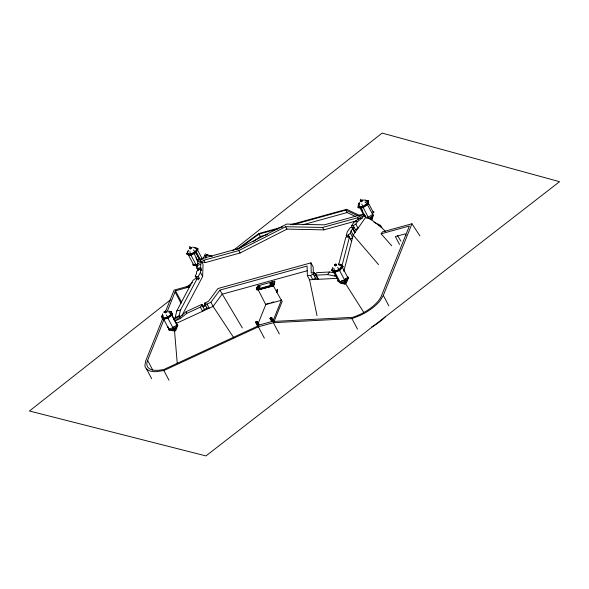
<?xml version="1.0" encoding="UTF-8"?>
<svg xmlns="http://www.w3.org/2000/svg" width="589" height="589" viewBox="0 0 589 589"><rect width="100%" height="100%" fill="white"/><g stroke="black" fill="none" stroke-linecap="round" stroke-linejoin="round"><path stroke-width="0.88" d="M168.675 311.014L170.552 311.993L171.215 314.187L167.482 317.243L163.094 318.112L163.109 315.571M359.187 204.044L359.246 202.241M198.206 270.712L196.748 267.966L197.963 260.846L201.784 261.914L203.058 264.314L202.638 276.499L181.832 315.792M195.246 276.064L196.431 276.896L198.272 276.484L200.451 272.376L200.569 268.908L198.618 269.688L196.623 271.507L196.549 273.598L195.246 276.064L196.697 278.818M200.569 268.908L201.482 270.623L201.534 269.166L200.621 267.443L200.731 264.233L201.784 261.914M362.434 200.142L365.342 200.017L367.359 201.055L366.969 203.698L362.691 206.511L358.797 206.687L358.959 204.214M162.623 313.937L162.439 315.91L163.094 318.112M187.788 250.988L187.523 253.314L190.394 254.117L195.084 251.878L196.917 248.838L192.655 247.049M332.719 267.494L332.454 269.674L334.361 271.168L339.073 269.512L341.863 266.361L338.314 263.909M365.857 200.628L368.177 200.518L368.537 201.21L368.073 204.354L362.979 207.703L358.348 207.91L357.979 207.225L358.443 204.081L359.901 203.124M358.797 206.687L359.054 204.928M368.073 204.354L367.713 203.661L368.177 200.518M367.72 201.747L372.999 211.716L372.609 214.352L368.331 217.172L365.681 217.289L353.216 235.092L343.777 271.345M173.954 319.717L175.235 317.302L176.81 310.889L193.015 280.276L195.511 278.626L197.359 278.214L198.265 279.937L199.185 278.207L198.272 276.484M174.204 319.96L179.152 315.535L180.492 310.064L197.359 278.214M367.33 204.383L372.609 214.352L373.595 215.037L368.824 218.416L363.052 207.195M338.697 264.748L345.861 237.242L347.797 236.609L349.432 237.109L342.099 265.249M346.884 236.8L346.273 235.652L347.26 231.867L350.234 227.612L351.972 227.369L355.005 232.537L353.312 229.894M346.273 235.652L348.209 235.018L350.44 233.244L351.029 230.969L352.818 228.407M279.355 334.007L273.355 322.684L351.935 318.62L360.313 315.351A29.73 12.848 -27.9 0 0 380.222 300.515L383.306 295.391L411.947 223.768L419.891 235.858M162.807 318.296L145.674 360.991L144.887 365.474A29.73 12.848 -27.9 0 0 156.343 371.652L163.86 370.533L258.372 326.821L264.365 338.145M165.546 311.463L174.108 290.112L190.748 285.525M152.742 370.083L147.603 360.372L163.875 319.82M166.93 312.214L175.529 290.782L189.687 286.872M258.645 285.643L274.739 281.196L273.539 285.253L256.922 289.84L256.303 289.361L257.695 285.901M257.57 286.593L257.783 286.07L256.981 287.55L257.489 288.507L259.594 287.925L260.124 286.6L259.624 285.643L257.57 286.593L256.981 287.55L259.086 286.968L259.624 285.643L258.218 286.033M270.565 282.624L270.027 283.95L270.535 284.899L272.641 284.318L273.171 283L272.67 282.043L270.83 282.462M271.264 282.433L272.67 282.043L272.133 283.368L270.027 283.95L271.676 282.234M256.156 321.763L257.481 321.403L257.415 322.75L256.09 323.118L256.178 321.712L257.319 321.403L256.222 321.8L255.935 322.514L256.377 321.484L258.689 325.157L259.027 324.318L258.755 323.803L258.416 324.642L257.091 325.01L258.092 326.895L273.635 322.61L282.278 301.134M256.09 323.118L256.178 321.712M257.076 322.198L257.319 321.403M257.481 321.403L257.143 322.235L255.817 322.603M257.091 325.01L257.43 324.171L257.702 324.686M257.209 324.922L256.208 323.03L257.349 322.713L257.636 321.999L258.637 323.891L258.35 324.605L257.209 324.922L257.496 324.208M273.583 284.848L274.445 282.698M266.007 304.049L257.364 325.526L272.906 321.233L281.549 299.757M277.544 289.346L276.469 291.548L273.495 285.945L274.739 281.196M274.651 283.081L273.495 285.945L257.879 289.935L273.451 285.636M276.469 291.548L277.331 289.405M258.35 290.127L265.764 304.594L281.336 300.294L276.815 292.203L277.39 290.767M276.815 292.203L277.596 290.716M270.373 317.839L271.698 317.471L271.971 317.994L271.632 318.826L270.307 319.194L270.594 317.559L271.536 317.471L271.293 318.274M270.307 319.194L270.395 317.788M273.244 320.394L272.972 319.879L272.633 320.718L271.426 320.998L270.425 319.105L270.712 318.391M271.536 317.471L271.242 318.193L273.635 322.61M271.698 317.471L271.36 318.31L270.034 318.678M271.308 321.086L271.647 320.247L271.581 321.601L271.308 321.086L272.633 320.718L272.854 319.967L271.853 318.075M346.288 283.346L346.376 281.91L347.127 281.417L347.216 279.981L348.276 278.774L348.055 278.052L342.231 267.053L339.993 269.571M189.283 247.166L189.872 246.386M270.108 318.502L270.594 317.559L271.242 318.193L270.152 318.59M371.453 219.69L372.27 218.931L372.152 217.37L372.13 218.983L371.284 219.977L370.599 219.189L372.623 218.033L372.594 216.818L373.404 216.06L373.161 215.383M372.594 216.818L369.568 218.983L368.876 218.202M370.599 219.189L369.737 218.696M194.399 247.454L197.808 248.411L198.176 249.095L195.997 252.725L190.409 255.383L186.993 254.426L186.632 253.741L188.804 250.111M186.632 253.741L190.041 254.698L195.636 252.033L197.808 248.411M351.486 225.823L354.247 221.869L364.363 214.911L362.036 218.239L357.729 221.383L355.859 224.056L353.223 225.58L351.486 225.823L352.399 227.538L354.136 227.295L352.885 229.092L351.972 227.369M354.158 231.499L355.41 229.703L358.046 228.179L355.859 224.056M391.707 245.819L381.135 233.804L382.467 231.904L411.947 223.768M313.333 273.399L313.164 266.979L310.977 262.849L217.945 288.529L208.477 301.318L204.663 303.077L204.862 304.02L207.004 304.064L210.891 302.26L219.896 290.112L307.112 266.037L307.362 275.63L309.549 279.76L317.015 315.675M201.939 304.336L202.137 305.279L200.385 307.119L186.676 313.458L180.197 318.597L175.139 320.939L186.286 311.574L201.939 304.336L203.043 306.994L205.767 305.735L204.663 303.077M202.675 258.387L204.56 256.105M307.362 275.63L310.594 275.468L313.311 274.084L314.416 272.781L315.321 274.503L314.224 275.799L316.484 275.681M315.579 273.966L318.281 279.304L315.579 273.966L316.676 272.663L329.671 271.993L333.956 272.84M316.094 275.181L327.469 274.592L329.671 271.993M327.469 274.592L334.523 275.991L335.428 274.923M338.889 264.829L340.486 264.27L343.129 266.736L339.794 270.491L334.191 272.457L331.555 269.99L333.219 268.113M331.555 269.99L333.83 271.772L339.433 269.799L342.761 266.044M344.344 279.885L345.478 278.612M347.216 279.981L345.353 282.079L341.605 283.567L339.743 282.646L340.008 281.829L344.712 280.173L347.966 276.904L348.474 277.868L345.257 281.203L340.552 282.86M346.376 281.91L345.441 282.956L343.269 283.891L342.216 283.184M207.004 304.064L209.183 308.187L207.041 308.143L204.324 309.402L202.572 311.25L200.385 307.119M168.741 328.765L168.321 329.568L168.918 330.046L173.674 328.934L177.915 325.422L176.855 324.848L173.122 327.904L168.741 328.765L163.462 318.796M164.029 312.111L165.207 311.147L166.12 311.39L166.4 311.905L165.222 312.869L164.029 312.111L165.222 312.869M164.949 312.354L166.12 311.39M168.653 311.92L171.266 311.412L172.415 314.71L167.968 318.354L162.748 319.378L161.6 316.079L162.866 315.034M162.38 318.693L167.607 317.662L172.047 314.025L171.266 311.412M169.713 316.403L171.576 314.872L177.635 326.571L174.182 329.582L171.988 330.009M172.997 327.484L174.204 326.497M175.934 329.207L174.69 330.223L173.225 330.51L174.418 331.232L175.89 330.517L175.934 329.207L176.899 328.235L176.663 327.543M190.328 248.381L191.521 247.417L191.793 247.932L190.6 248.897L189.422 248.124L190.6 248.897M350.396 239.141L352.62 237.367L350.44 233.244M170.876 299.514L29.45 411.004L205.959 455.915L559.55 181.684L382.151 133.085L232.773 250.796M186.676 287.086L192.426 282.565M373.544 212.747L374.044 211.988L372.999 211.716M236.749 249.537L258.865 233.516L282.794 226.905M238.383 249.066L259.05 234.098L277.647 228.966M252.946 241.851L260.323 236.506L267.413 234.547M205.642 255.788L206.93 254.86L207.203 255.376L205.914 256.303L204.876 255.42L205.914 256.303M360.976 201.239L362.323 200.348L362.596 200.864L361.248 201.755L360.335 200.79L361.248 201.755M357.979 207.225L362.618 207.011L367.713 203.661M363.766 206.732L365.909 205.318M357.567 217.797L363.295 214.101L324.414 224.829L286.703 224.085L238.891 248.44L200.039 259.167L203.853 260.228L238.773 250.59L285.643 226.713L322.617 227.45L357.567 217.797L358.414 219.402M334.427 264.917L335.796 264.041L336.393 264.513L336.672 265.028L335.303 265.904L334.427 264.917L335.303 265.904M335.031 265.389L336.393 264.513M274.246 282.315L274.879 281.925M198.441 263.629L196.034 264.778L192.75 264.211L192.809 265.028L196.579 265.808L196.991 266.397M195.894 252.217L200.761 261.42L205.127 262.635L240.047 252.998L286.917 229.121L323.891 229.857L356.22 220.927M317.758 278.089L315.498 278.207L312.781 279.591L310.594 275.468M205.34 253.749L204.817 254.75M191.447 254.477L193.509 253.491M197.065 260.36L199.34 259.27L200.886 259.705M256.922 289.84L272.251 285.415M202.852 306.059L205.576 304.793M257.68 326.107L164.221 369.332A27.543 11.905 -27.9 0 1 147.603 360.372M360.792 199.17L360.21 200.157M197.867 263.555L201.784 261.995M196.822 265.794L200.731 264.233M196.748 267.966L198.67 268.223L200.621 267.443M335.509 271.581L339.433 270.204L344.712 280.173C345.61 281.667 346.339 283.302 344.926 284.215L343.873 283.508M341.303 280.96L343.586 280.158M347.834 237.161L349.122 236.734M168.079 326.571L167.563 327.028L168.196 327.653M290.767 224.703L346.604 209.294L359.857 215.567M292.704 224.807L345.846 210.14L358.267 216.016M302.834 224.77L347.12 212.548L355.41 216.472M378.963 225.808L380.575 225.366L381.849 227.774L385.611 231.573M381.135 233.804L409.362 226.014L381.444 295.825A27.543 11.905 -27.9 0 1 352.568 317.338L274.172 321.403M307.532 270.653L222.082 294.242L213.078 306.39L176.413 323.346L171.532 314.143M256.303 289.361L273.348 284.656M272.457 285.798L258.144 289.744L257.945 289.361M266.869 303.814L269.46 303.092M271.19 302.621L273.782 301.907M255.891 322.426L257.025 322.117M270.425 319.105L271.566 318.789M339.131 281.991L337.534 280.916L338.101 280.335L340.008 281.829L334.729 271.86M199.185 278.207L197.337 278.612L196.431 276.896M176.81 310.889L180.492 310.064M175.235 317.302L178.261 316.632M164.338 318.62L166.091 318.281M358.554 218.725L362.036 218.239M354.247 221.869L357.729 221.383M206.584 254.639L208.086 254.477M314.416 272.781L311.242 272.943L310.977 262.849M334.523 275.991L336.209 275.902M309.549 279.76L337.291 278.325M365.798 201.129L367.359 201.055M366.542 218.305L368.228 218.232M273.539 285.253L273.097 285.179L273.296 285.562M172.452 330.871L171.252 330.157L169.742 330.385L169.286 329.796M207.792 255.214L211.311 256.001M166.4 311.905L165.207 311.147M197.352 266.478L196.004 265.632L194.201 265.61L193.715 264.998L196.579 265.808L195.923 265.573L196.034 264.778L190.755 254.801M191.521 247.417L190.615 247.166L190.888 247.682M343.726 283.64L344.58 283.942M373.949 222.23L380.575 225.366M381.046 227.398L381.849 227.774L370.952 219.322M212.195 256.576L210.052 255.567L210.42 256.252M206.165 254.5L206.93 254.86M339.735 265.028L341.863 266.361M362.323 200.348L361.683 199.899L362.596 200.864M169.168 312.649L171.215 314.187M343.129 266.736L340.486 264.27M336.672 265.028L335.796 264.041M365.047 201.983L366.969 203.698M271.463 282.764L272.641 284.318M258.416 286.364L259.594 287.925M378.558 264.623L353.216 235.092L351.029 230.969M193.428 249.92L195.084 251.878M173.608 328.957L167.607 317.662M337.652 267.377L339.073 269.512M233.826 337.85L213.078 306.39L210.891 302.26M345.441 283.478L363.538 312.008M397.325 235.342L400.903 241.1M242.337 327.911L219.896 290.112M173.674 328.934L175.198 330.863M406.049 235.445L405.21 233.862L395.352 236.579L399.541 244.487M362.618 207.011L362.979 207.703M360.917 207.534L362.537 210.597M364.569 214.433L365.386 215.964L364.569 216.502L359.695 207.299M360.402 207.313L365.636 217.319M358.443 204.081L358.811 204.766M345.846 210.14L347.12 212.548M353.223 225.58L355.41 229.703M383.306 295.391L388.873 305.912M348.209 235.018L351.618 241.24M322.617 227.45L323.891 229.857M339.433 269.799L339.794 270.491M333.83 271.772L334.191 272.457M332.822 270.366L338.646 281.365M351.935 318.62L357.501 329.133M313.311 274.084L315.498 278.207M285.643 226.713L286.917 229.121M259.05 234.098L260.323 236.506M276.675 291.489L277.021 292.144M238.773 250.59L240.047 252.998M203.853 260.228L205.127 262.635M197.683 250.296L202.152 258.733M196.034 251.599L201.313 261.575M195.636 252.033L195.997 252.725M195.688 252.372L199.34 259.27M193.958 253.277L198.022 260.949M195.85 257.724L197.882 261.56M198.67 268.223L199.273 269.372M200.451 272.376L202.638 276.499M190.041 254.698L190.409 255.383M187.891 253.999L193.17 263.968M204.862 304.02L207.041 308.143M202.137 305.279L204.324 309.402M175.529 290.782L181.522 302.113M175.066 291.938L181.059 303.261M179.152 315.535L179.851 316.867M172.047 314.025L172.415 314.71M161.6 316.079L162.748 319.378M163.86 370.533L168.999 380.236M146.536 368.986L151.675 378.69M166.385 314.931L167.482 317.243M173.402 328.566L173.122 327.904M361.86 204.081L362.691 206.511M176.744 323.685L177.399 325.879M176.199 322.654L176.855 324.848M186.286 311.574L186.676 313.458M179.873 317.051L180.197 318.597M189.923 251.584L190.394 254.117M334.147 268.613L334.361 271.168M174.521 330.79L177.252 363.332M205.767 256.671L205.833 258.291M385.412 316.676A29.73 12.848 -27.9 0 1 371.593 327.064"/></g></svg>
